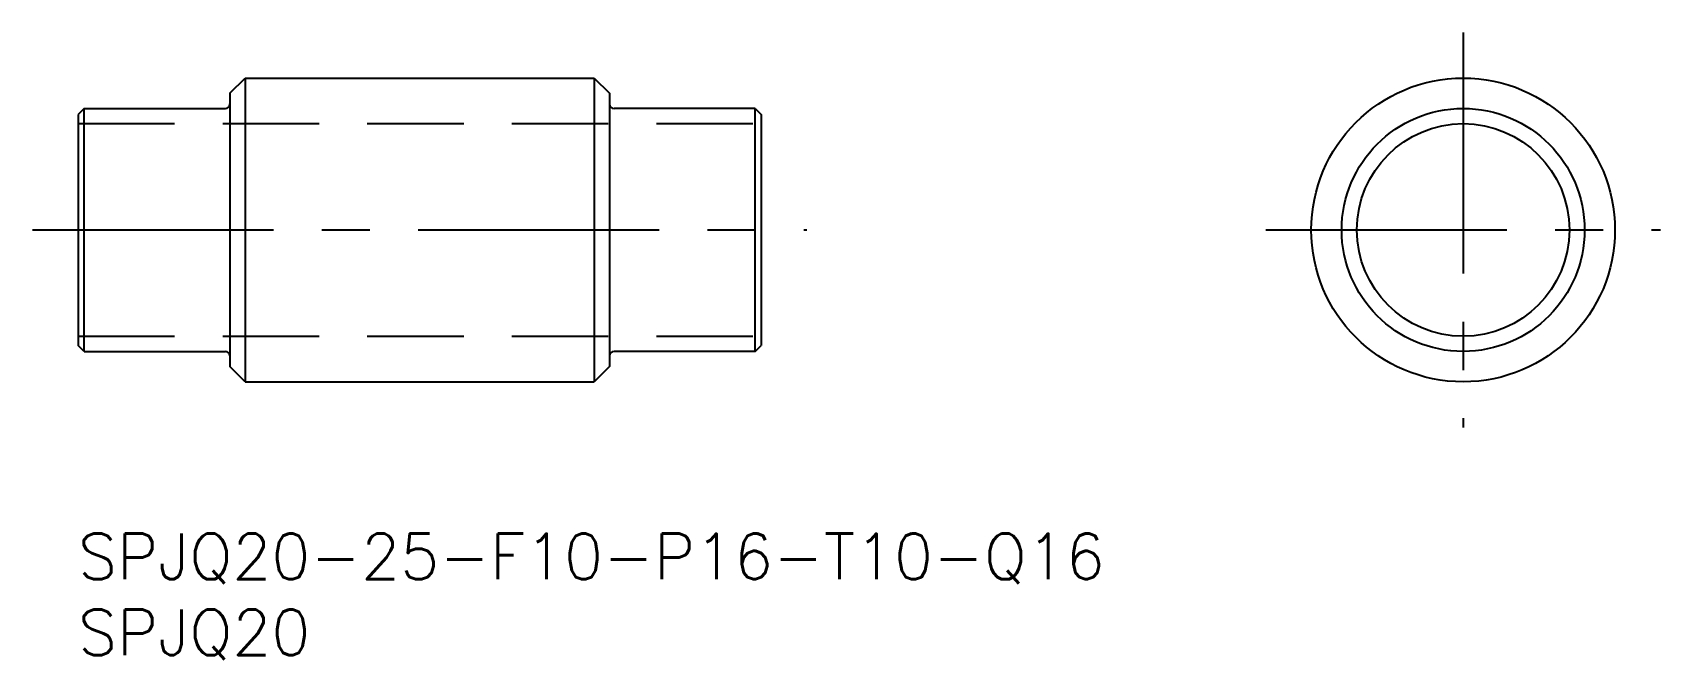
# Model space of a CAD drawing. Extents: x -3 to 104, y -8 to 33.
import ezdxf

# ---------------------------------------------------------------- set-up
doc = ezdxf.new("R2010")
doc.units = 0
doc.header["$LTSCALE"] = 0.5
doc.linetypes.add('CENTER', pattern=[50.8, 31.75, -6.35, 6.35, -6.35])
doc.linetypes.add('DASHED', pattern=[19.05, 12.7, -6.35])
for name, color, linetype in [('MSM_CENTER', 1, 'CENTER'), ('MSM_CONTINUOUS', 7, 'CONTINUOUS'), ('MSM_DASHED', 4, 'DASHED'), ('MSM_PART_NUMBER', 7, 'CONTINUOUS')]:
    doc.layers.add(name, color=color, linetype=linetype)
doc.styles.get("Standard").update_dxf_attribs({"font": 'txt.shx', "height": 3, "bigfont": 'bigfont.shx'})

# ---------------------------------------------------------------- blocks, each defined once
blk = doc.blocks.new('*U6')
at = {"layer": 'MSM_PART_NUMBER'}
blk.add_text('SPJQ20-25-F10-P16-T10-Q16', height=3, dxfattribs=at).set_placement((0, -3))
blk = doc.blocks.new('*U7')
at = {"layer": 'MSM_PART_NUMBER'}
blk.add_text('SPJQ20', height=3, dxfattribs=at).set_placement((0, -8))

msp = doc.modelspace()

# ---------------------------------------------------------------- linework, layer by layer
at = {"layer": 'MSM_CENTER'}
for p, q in [((91.23, 33), (91.23, 7)), ((-3, 20), (48, 20)), ((78.23, 20), (104.23, 20))]:
    msp.add_line(p, q, dxfattribs=at)
at = {"layer": 'MSM_CONTINUOUS'}
for p, q in [((10, 29), (11, 30)), ((10, 29), (10, 11)), ((11, 30), (11, 10)), ((11, 30), (34, 30)), ((34, 30), (34, 10)), ((34, 30), (35, 29)), ((35, 29), (35, 11)), ((0.4, 28), (0, 27.6)), ((0.4, 28), (9.7, 28)), ((0.4, 12), (0.4, 28)), ((44.6, 28), (35.3, 28)), ((44.6, 28), (45, 27.6)), ((44.6, 12), (44.6, 28)), ((0, 27.6), (0, 12.4)), ((45, 27.6), (45, 12.4)), ((0.4, 12), (0, 12.4)), ((0.4, 12), (9.7, 12)), ((44.6, 12), (35.3, 12)), ((44.6, 12), (45, 12.4)), ((11, 10), (10, 11)), ((35, 11), (34, 10)), ((11, 10), (34, 10))]:
    msp.add_line(p, q, dxfattribs=at)
for radius in [10, 8, 7]:
    msp.add_circle((91.23, 20), radius, dxfattribs=at)
for centre, start, end in [((9.7, 28.3), 270, 0), ((35.3, 28.3), 180, 270), ((9.7, 11.7), 0, 90), ((35.3, 11.7), 90, 180)]:
    msp.add_arc(centre, 0.3, start, end, dxfattribs=at)
at = {"layer": 'MSM_DASHED'}
for p, q in [((0, 27), (45, 27)), ((0, 13), (45, 13))]:
    msp.add_line(p, q, dxfattribs=at)

# ---------------------------------------------------------------- block references
at = {"layer": 'MSM_CONTINUOUS'}
for name in ['*U6', '*U7']:
    msp.add_blockref(name, (0, 0), dxfattribs=at)

doc.saveas('drawing.dxf')
